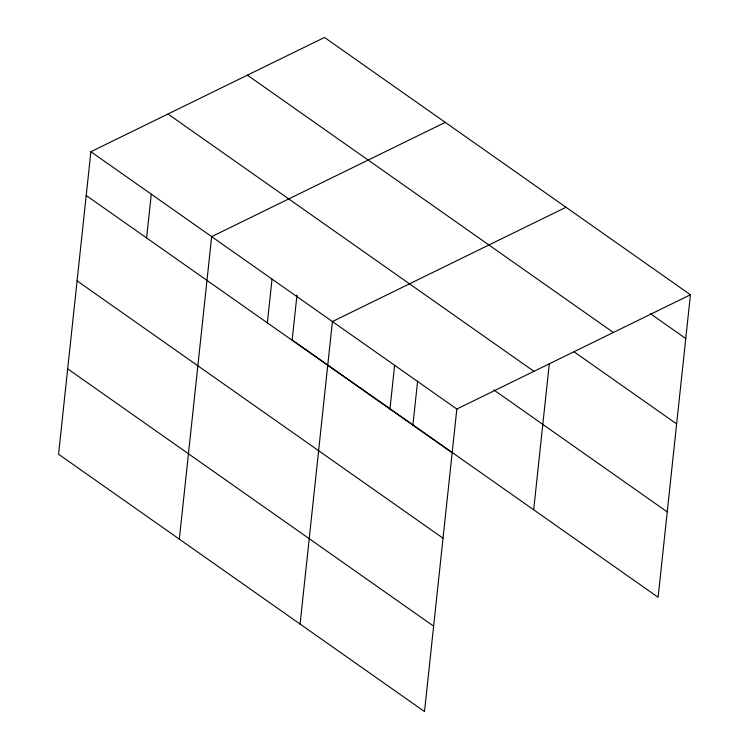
<?xml version="1.0" encoding="UTF-8"?>
<svg xmlns="http://www.w3.org/2000/svg" width="749" height="749" viewBox="0 0 749 749"><rect width="100%" height="100%" fill="white"/><g stroke="black" fill="none" stroke-linecap="round" stroke-linejoin="round"><path stroke-width="1.12" d="M90.891 151.719L58.562 454.231L424.505 711.55L456.834 409.038L690.438 294.769L324.495 37.45L90.891 151.719L456.834 409.038M146.598 237.948L151.279 194.178M179.329 539.149L211.658 236.637L445.252 122.368M267.356 322.856L272.037 279.096M296.978 294.966L292.166 339.962L658.109 597.281L690.438 294.769M300.087 624.067L332.416 321.546L566.01 207.276M389.948 409.057L394.629 365.297M412.924 424.88L417.614 381.026M533.681 509.788L549.242 364.211M650.347 313.634L685.756 338.529M247.404 75.162L613.347 332.472M574.221 351.908L676.628 423.915M167.982 114.017L533.925 371.326M493.75 389.911L667.228 511.895M86.219 195.489L452.162 452.799M77.091 280.875L443.034 538.194M67.691 368.845L433.634 626.164"/></g></svg>
